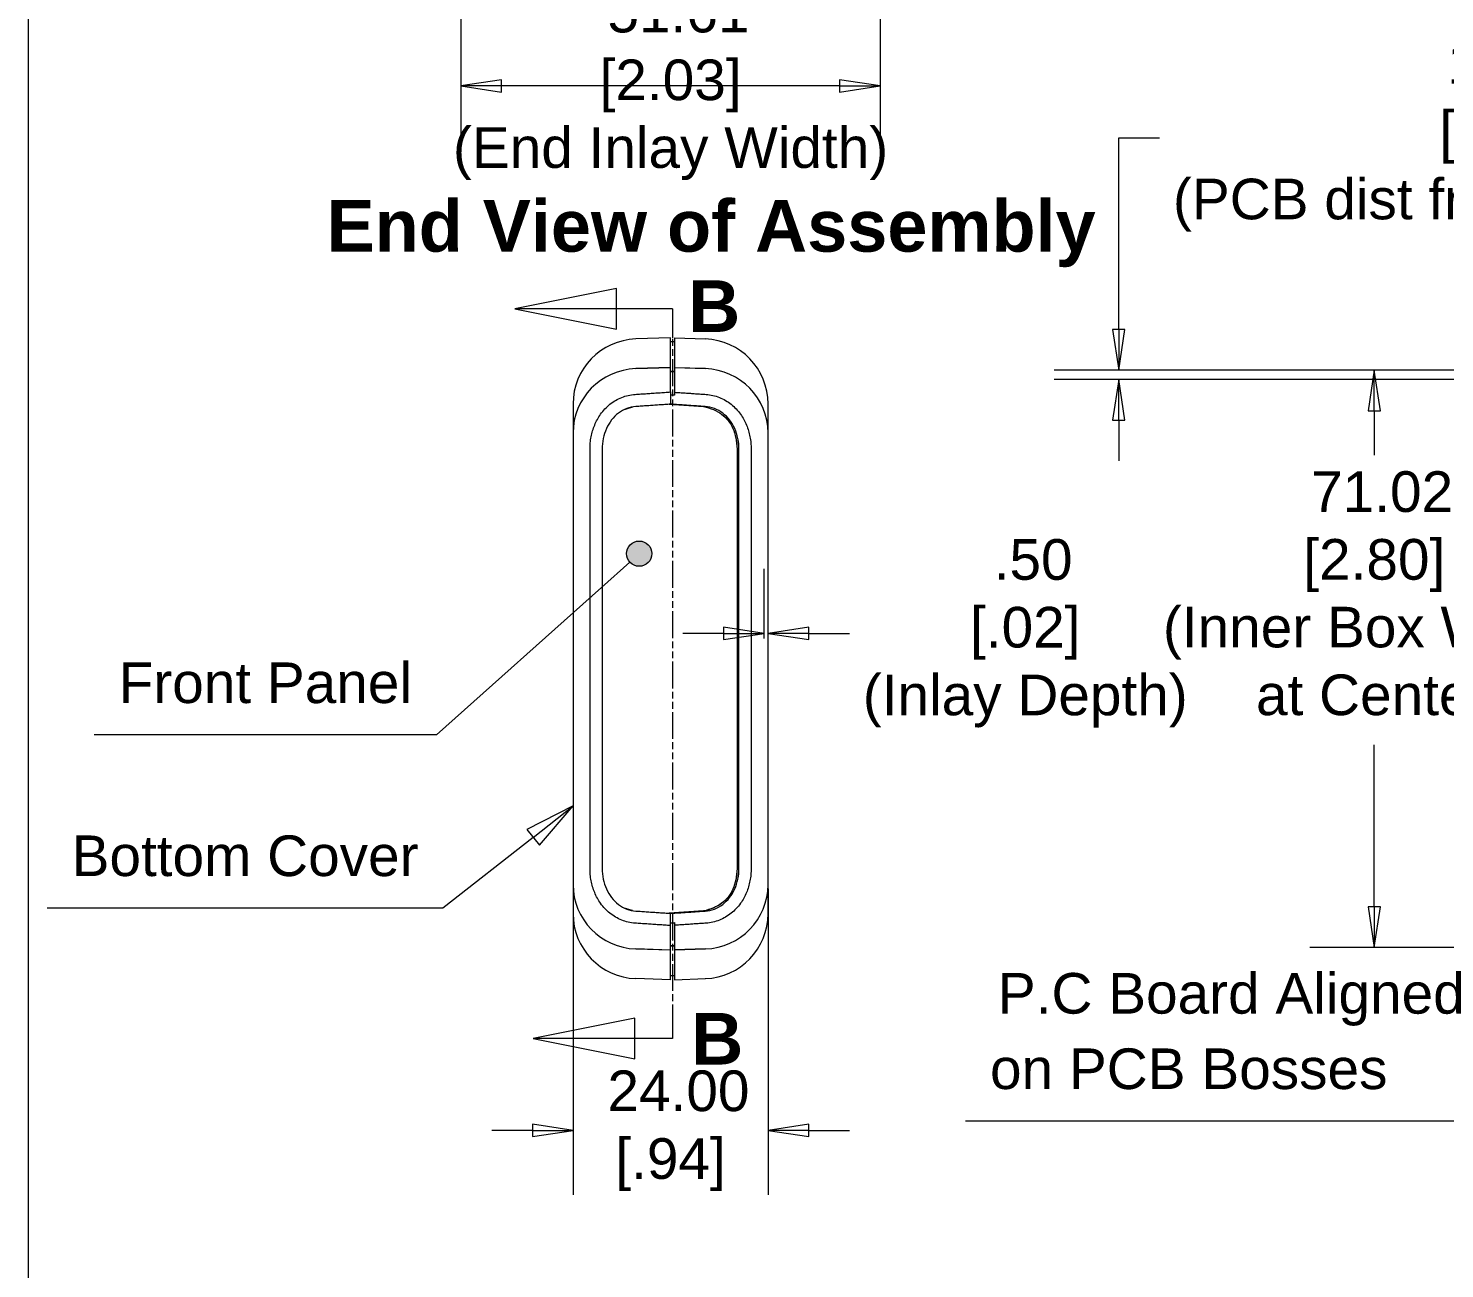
# Model space of a CAD drawing. Header units: millimetres. Extents: x -178 to 574, y 16 to 415.
# Drawn here: x 18.2 to 157.7, y 152.1 to 274.2 of the extents above; entities that cross this region are included whole.
import ezdxf

# ---------------------------------------------------------------- set-up
doc = ezdxf.new("R2010")
doc.units = ezdxf.units.MM
doc.header["$LTSCALE"] = 2
doc.linetypes.add('DOUBLE_DASH_CHAIN', pattern=[1.2403, 0.6614, -0.0827, 0.1654, -0.0827, 0.1654, -0.0827])
for name, color, linetype, lineweight in [('Dimension (ANSI)', 7, 'Continuous', 9), ('Section Line (ANSI)', 7, 'DOUBLE_DASH_CHAIN', 9), ('Sketch Geometry (ANSI)', 7, 'Continuous', 9), ('Symbol (ANSI)', 7, 'Continuous', 9), ('Visible (ANSI)', 7, 'Continuous', 9)]:
    doc.layers.add(name, color=color, linetype=linetype, lineweight=lineweight)
doc.styles.add('Label Text (ANSI)', font='arialbd.ttf')
doc.styles.add('Note Text (ANSI)', font='arial.ttf')
doc.styles.add('Text Style20', font='arial.ttf')
doc.dimstyles.new('Default - mm (ANSI)', dxfattribs={"dimscale": 2, "dimtxt": 2, "dimasz": 2, "dimexe": 3.175, "dimexo": 1, "dimgap": 0.8, "dimtad": 0, "dimtih": 1, "dimtoh": 1, "dimrnd": 1e-08, "dimzin": 4, "dimdsep": 46, "dimtxsty": 'Note Text (ANSI)', "dimblk": 'Filled-1', "dimcen": 0.09, "dimdle": 10, "dimclrd": 256, "dimclre": 256, "dimclrt": 256, "dimadec": 1, "dimazin": 0, "dimtfac": 1.524, "dimtofl": 0, "dimtmove": 0, "dimatfit": 3, "dimfxl": 0, "dimtolj": 1, "dimtzin": 0, "dimlwd": -1, "dimlwe": -1, "dimarcsym": 0})

# ---------------------------------------------------------------- blocks, each defined once
blk = doc.blocks.new('Title Blocks HAMMOND')
at = {"layer": 'Sketch Geometry (ANSI)'}
blk.add_line((9.353, 206.727), (9.353, 9.64), dxfattribs=at)
at = {"layer": 'Symbol (ANSI)', "style": 'Text Style20'}
blk.add_attdef('<TITLE>_001', (224.797, 16.351), '', height=5, dxfattribs=at)
blk = doc.blocks.new('Filled-1')
at = {"color": 0}
for p, q in [((0, 0), (-1, 0.15)), ((-1, 0.15), (-1, -0.15)), ((-1, 0), (0, 0)), ((-1, -0.15), (0, 0))]:
    blk.add_line(p, q, dxfattribs=at)
at = {"color": 0, "flags": 128}
blk.add_lwpolyline([(-1, -0.15), (0, 0), (-1, 0.15), (-1, -0.15)], dxfattribs=at)
at = {"color": 0}
blk.add_solid([(-1, -0.15), (0, 0), (-1, 0.15), (-1, -0.15)], dxfattribs=at)
blk = doc.blocks.new('*D27')
at = {"layer": 'Defpoints', "color": 0, "transparency": 16777216}
for p in [(60.79, 292.1), (102.08, 292.1), (60.79, 268.54)]:
    blk.add_point(p, dxfattribs=at)
at = {"layer": 'Dimension (ANSI)', "transparency": 16777216}
for p, q in [((60.79, 290.1), (60.79, 262.19)), ((102.08, 290.1), (102.08, 262.19)), ((98.08, 268.54), (64.79, 268.54))]:
    blk.add_line(p, q, dxfattribs=at)
at = {"layer": 'Dimension (ANSI)', "transparency": 16777216, "xscale": 4, "yscale": 4, "zscale": 4, "rotation": 180}
blk.add_blockref('Filled-1', (60.79, 268.54), dxfattribs=at)
at = {"layer": 'Dimension (ANSI)', "transparency": 16777216, "xscale": 4, "yscale": 4, "zscale": 4}
blk.add_blockref('Filled-1', (102.08, 268.54), dxfattribs=at)
at = {"layer": 'Dimension (ANSI)', "transparency": 16777216, "insert": (81.44, 268.54), "char_height": 4, "attachment_point": 5, "style": 'Note Text (ANSI)'}
blk.add_mtext('\\A1; 51.61\\P[2.03]{\\P(End Inlay Width)}', dxfattribs=at)
blk = doc.blocks.new('2dTransSection1')
at = {"layer": 'Section Line (ANSI)', "linetype": 'Continuous'}
for p, q in [((38.051, 124.3), (33.051, 123.3)), ((38.051, 122.3), (38.051, 124.3)), ((38.051, 123.3), (33.051, 123.3)), ((33.051, 123.3), (38.051, 122.3)), ((40.819, 123.3), (38.051, 123.3)), ((40.819, 123.3), (40.819, 121.863)), ((40.819, 88.827), (40.819, 87.39)), ((38.964, 88.39), (33.964, 87.39)), ((38.964, 86.39), (38.964, 88.39)), ((38.964, 87.39), (33.964, 87.39)), ((33.964, 87.39), (38.964, 86.39)), ((40.819, 87.39), (38.964, 87.39))]:
    blk.add_line(p, q, dxfattribs=at)
at = {"layer": 'Section Line (ANSI)', "linetype": 'DOUBLE_DASH_CHAIN'}
blk.add_line((40.819, 123.3), (40.819, 87.39), dxfattribs=at)
at = {"layer": 'Section Line (ANSI)', "linetype": 'Continuous', "flags": 128}
for points in [[(38.051, 124.3), (33.051, 123.3), (38.051, 122.3), (38.051, 124.3)], [(38.964, 88.39), (33.964, 87.39), (38.964, 86.39), (38.964, 88.39)]]:
    blk.add_lwpolyline(points, dxfattribs=at)
at = {"layer": 'Section Line (ANSI)'}
for points in [[(38.051, 124.3), (33.051, 123.3), (38.051, 122.3), (38.051, 124.3)], [(38.964, 88.39), (33.964, 87.39), (38.964, 86.39), (38.964, 88.39)]]:
    blk.add_solid(points, dxfattribs=at)
at = {"layer": 'Section Line (ANSI)', "char_height": 2.54, "attachment_point": 7, "style": 'Label Text (ANSI)'}
for insert in [(41.587, 122.165), (41.737, 86.107)]:
    blk.add_mtext('B', dxfattribs=dict(at, insert=insert))
blk = doc.blocks.new('Balloon3')
at = {"layer": 'Symbol (ANSI)'}
h = blk.add_hatch(color=256, dxfattribs=at)
edge = h.paths.add_edge_path(flags=0)
edge.add_arc((39.175, 111.251), 0.622, 0, 360)
for p, q in [((37.318, 109.594), (38.711, 110.837)), ((37.318, 109.594), (29.19, 102.335)), ((29.19, 102.335), (12.349, 102.335))]:
    blk.add_line(p, q, dxfattribs=at)
blk.add_circle((39.175, 111.251), 0.622, dxfattribs=at)
at = {"layer": 'Symbol (ANSI)', "insert": (20.77, 104.883), "char_height": 2, "attachment_point": 5, "style": 'Note Text (ANSI)'}
blk.add_mtext('Front Panel', dxfattribs=at)
blk = doc.blocks.new('Balloon4')
at = {"layer": 'Symbol (ANSI)'}
for p, q in [((35.919, 98.833), (33.645, 97.682)), ((33.953, 97.289), (35.919, 98.833)), ((34.262, 96.896), (35.919, 98.833)), ((33.645, 97.682), (34.262, 96.896)), ((33.953, 97.289), (29.513, 93.8)), ((29.513, 93.8), (10.034, 93.8))]:
    blk.add_line(p, q, dxfattribs=at)
at = {"layer": 'Symbol (ANSI)', "flags": 128}
blk.add_lwpolyline([(34.262, 96.896), (35.919, 98.833), (33.645, 97.682), (34.262, 96.896)], dxfattribs=at)
at = {"layer": 'Symbol (ANSI)'}
blk.add_solid([(34.262, 96.896), (35.919, 98.833), (33.645, 97.682), (34.262, 96.896)], dxfattribs=at)
at = {"layer": 'Symbol (ANSI)', "insert": (19.773, 96.368), "char_height": 2, "attachment_point": 5, "style": 'Note Text (ANSI)'}
blk.add_mtext('Bottom Cover', dxfattribs=at)
blk = doc.blocks.new('*D40')
at = {"layer": 'Defpoints', "color": 0, "transparency": 16777216}
for p in [(71.84, 191.51), (91.04, 191.51), (91.04, 165.73)]:
    blk.add_point(p, dxfattribs=at)
at = {"layer": 'Dimension (ANSI)', "transparency": 16777216}
for p, q in [((71.84, 189.51), (71.84, 159.38)), ((91.04, 189.51), (91.04, 159.38)), ((67.84, 165.73), (63.84, 165.73)), ((95.04, 165.73), (99.04, 165.73))]:
    blk.add_line(p, q, dxfattribs=at)
at = {"layer": 'Dimension (ANSI)', "transparency": 16777216, "xscale": 4, "yscale": 4, "zscale": 4}
blk.add_blockref('Filled-1', (71.84, 165.73), dxfattribs=at)
at = {"layer": 'Dimension (ANSI)', "transparency": 16777216, "xscale": 4, "yscale": 4, "zscale": 4, "rotation": 180}
blk.add_blockref('Filled-1', (91.04, 165.73), dxfattribs=at)
at = {"layer": 'Dimension (ANSI)', "transparency": 16777216, "insert": (81.44, 171.63), "char_height": 4, "attachment_point": 2, "style": 'Note Text (ANSI)'}
blk.add_mtext('\\A1; 24.00\\P[.94]', dxfattribs=at)
blk = doc.blocks.new('*D41')
at = {"layer": 'Defpoints', "color": 0, "transparency": 16777216}
for p in [(90.64, 214.66), (90.64, 212.15), (91.04, 212.15)]:
    blk.add_point(p, dxfattribs=at)
at = {"layer": 'Dimension (ANSI)', "transparency": 16777216}
for p, q in [((90.64, 214.15), (90.64, 221.01)), ((91.04, 214.15), (91.04, 221.01)), ((86.64, 214.66), (82.64, 214.66)), ((95.04, 214.66), (99.04, 214.66))]:
    blk.add_line(p, q, dxfattribs=at)
at = {"layer": 'Dimension (ANSI)', "transparency": 16777216, "xscale": 4, "yscale": 4, "zscale": 4}
blk.add_blockref('Filled-1', (90.64, 214.66), dxfattribs=at)
at = {"layer": 'Dimension (ANSI)', "transparency": 16777216, "xscale": 4, "yscale": 4, "zscale": 4, "rotation": 180}
blk.add_blockref('Filled-1', (91.04, 214.66), dxfattribs=at)
at = {"layer": 'Dimension (ANSI)', "transparency": 16777216, "insert": (116.36, 214.66), "char_height": 4, "attachment_point": 5, "style": 'Note Text (ANSI)'}
blk.add_mtext('\\A1; .50\\P[.02]{\\P(Inlay Depth)}', dxfattribs=at)
blk = doc.blocks.new('Balloon5')
at = {"layer": 'Symbol (ANSI)'}
h = blk.add_hatch(color=256, dxfattribs=at)
edge = h.paths.add_edge_path(flags=0)
edge.add_arc((96.336, 102.012), 0.622, 0, 360)
for p, q in [((94.782, 100.068), (95.947, 101.526)), ((94.782, 100.068), (81.401, 83.318)), ((81.401, 83.318), (55.242, 83.318))]:
    blk.add_line(p, q, dxfattribs=at)
blk.add_circle((96.336, 102.012), 0.622, dxfattribs=at)
at = {"layer": 'Symbol (ANSI)', "char_height": 2, "attachment_point": 5, "style": 'Note Text (ANSI)'}
for s, insert in [('P.C Board Aligned ', (68.321, 89.31)), ('on PCB Bosses', (66.227, 85.886))]:
    blk.add_mtext(s, dxfattribs=dict(at, insert=insert))
blk = doc.blocks.new('*D46')
at = {"layer": 'Defpoints', "color": 0, "transparency": 16777216}
for p in [(218.95, 240.56), (150.72, 183.75), (218.95, 183.75)]:
    blk.add_point(p, dxfattribs=at)
at = {"layer": 'Dimension (ANSI)', "transparency": 16777216}
for p, q in [((216.95, 240.56), (144.37, 240.56)), ((150.72, 236.56), (150.72, 232.21)), ((150.72, 187.75), (150.72, 203.67)), ((216.95, 183.75), (144.37, 183.75))]:
    blk.add_line(p, q, dxfattribs=at)
at = {"layer": 'Dimension (ANSI)', "transparency": 16777216, "xscale": 4, "yscale": 4, "zscale": 4}
for p, rotation in [((150.72, 240.56), 90), ((150.72, 183.75), 270)]:
    blk.add_blockref('Filled-1', p, dxfattribs=dict(at, rotation=rotation))
at = {"layer": 'Dimension (ANSI)', "transparency": 16777216, "insert": (150.72, 230.61), "char_height": 4, "attachment_point": 2, "style": 'Note Text (ANSI)'}
blk.add_mtext('\\A1; 71.02\\P[2.80]{\\P(Inner Box Width\\P at Center)}', dxfattribs=at)
blk = doc.blocks.new('*D48')
at = {"layer": 'Defpoints', "color": 0, "transparency": 16777216}
for p in [(125.56, 240.56), (218.95, 240.56), (216.42, 239.63)]:
    blk.add_point(p, dxfattribs=at)
at = {"layer": 'Dimension (ANSI)', "transparency": 16777216}
for p, q in [((125.56, 244.56), (125.56, 263.45)), ((125.56, 263.45), (129.56, 263.45)), ((216.95, 240.56), (119.21, 240.56)), ((214.42, 239.63), (119.21, 239.63)), ((125.56, 235.63), (125.56, 231.63))]:
    blk.add_line(p, q, dxfattribs=at)
at = {"layer": 'Dimension (ANSI)', "transparency": 16777216, "xscale": 4, "yscale": 4, "zscale": 4}
for p, rotation in [((125.56, 240.56), 270), ((125.56, 239.63), 90)]:
    blk.add_blockref('Filled-1', p, dxfattribs=dict(at, rotation=rotation))
at = {"layer": 'Dimension (ANSI)', "transparency": 16777216, "insert": (162.57, 272.75), "char_height": 4, "attachment_point": 2, "style": 'Note Text (ANSI)'}
blk.add_mtext('\\A1; 1.16\\P[.05]{\\P(PCB dist from inner wall)}', dxfattribs=at)

msp = doc.modelspace()

# ---------------------------------------------------------------- linework, layer by layer
at = {"layer": 'Visible (ANSI)'}
for p, q in [((81.4386, 243.7544), (78.0152, 243.6349)), ((81.4386, 240.8318), (81.4386, 243.7544)), ((81.8386, 243.3544), (81.4386, 243.3544)), ((81.8386, 243.7405), (84.862, 243.6349)), ((81.8386, 243.7405), (81.8386, 240.818)), ((78.0152, 240.7134), (81.4386, 240.8318)), ((81.4386, 240.8167), (78.0152, 240.7134)), ((81.4386, 240.8167), (81.4386, 240.8318)), ((81.4386, 238.4168), (81.4386, 240.8167)), ((81.8386, 240.4358), (81.4386, 240.4358)), ((81.4386, 240.4208), (81.8386, 240.4228)), ((81.4386, 240.4208), (81.8386, 240.4208)), ((81.8386, 240.818), (84.862, 240.7134)), ((81.8386, 240.818), (81.8386, 240.8047)), ((81.8386, 240.8047), (81.8386, 238.39)), ((84.862, 240.7134), (81.8386, 240.8047)), ((71.8386, 237.2388), (71.8386, 234.3813)), ((71.8386, 237.2388), (71.8386, 234.3813)), ((81.2956, 237.2045), (84.671, 236.9757)), ((81.3475, 237.208), (84.6719, 236.9826)), ((81.4386, 238.4168), (81.4386, 237.2141)), ((81.4386, 238.1409), (81.8386, 238.1409)), ((81.8386, 238.1157), (81.4386, 238.1321)), ((81.8386, 238.39), (81.8386, 238.1157)), ((91.0386, 234.3813), (91.0386, 237.2388)), ((91.0386, 234.3813), (91.0386, 237.2388)), ((84.6719, 236.9826), (84.671, 236.9757)), ((71.8386, 234.3813), (71.8386, 232.7982)), ((91.0386, 232.7982), (91.0386, 234.3813)), ((71.8386, 232.7982), (71.8386, 191.5107)), ((73.5073, 191.5107), (73.5073, 232.7982)), ((74.7073, 232.7982), (74.7073, 191.5107)), ((87.9899, 232.7982), (87.9829, 232.798)), ((87.9829, 232.798), (87.9829, 191.5108)), ((87.9899, 232.7982), (87.9899, 191.5106)), ((88.1699, 191.5107), (88.1699, 232.7982)), ((89.3699, 232.7982), (89.3699, 191.5107)), ((91.0386, 191.5107), (91.0386, 232.7982)), ((71.8386, 191.5107), (71.8386, 189.9276)), ((87.9899, 191.5106), (87.9829, 191.5108)), ((91.0386, 189.9276), (91.0386, 191.5107)), ((71.8386, 189.9276), (71.8386, 187.0701)), ((71.8386, 189.9276), (71.8386, 187.0701)), ((91.0386, 187.0701), (91.0386, 189.9276)), ((91.0386, 187.0701), (91.0386, 189.9276)), ((84.671, 187.3331), (81.2968, 187.1043)), ((84.6719, 187.3261), (81.3487, 187.1008)), ((81.4386, 185.8921), (81.4386, 187.0948)), ((84.6719, 187.3261), (84.671, 187.3331)), ((81.4386, 186.175), (81.8386, 186.1879)), ((81.4386, 186.168), (81.8386, 186.168)), ((81.4386, 183.4922), (81.4386, 185.8921)), ((81.8386, 186.1879), (81.8386, 185.9189)), ((81.8386, 185.9189), (81.8386, 183.5042)), ((78.0152, 183.5955), (81.4386, 183.4922)), ((81.4386, 183.4771), (78.0152, 183.5955)), ((81.8386, 183.8861), (81.4386, 183.8881)), ((81.4386, 183.8881), (81.8386, 183.8881)), ((81.4386, 183.8869), (81.6674, 183.8869)), ((81.4386, 183.4771), (81.4386, 183.4922)), ((81.4386, 180.5544), (81.4386, 183.4771)), ((81.8386, 183.5042), (84.862, 183.5955)), ((84.862, 183.5955), (81.8386, 183.4909)), ((81.8386, 183.5042), (81.8386, 183.4909)), ((81.8386, 183.4909), (81.8386, 180.5684)), ((81.4386, 180.5544), (78.0152, 180.674)), ((81.4386, 180.9684), (81.8386, 180.9684)), ((81.8386, 180.5684), (84.862, 180.674))]:
    msp.add_line(p, q, dxfattribs=at)
at = {"layer": 'Visible (ANSI)', "flags": 128}
for points in [[(74.5509, 236.2235), (74.6511, 236.3595), (74.7559, 236.4922), (74.8652, 236.6214), (74.979, 236.7469), (75.0969, 236.8682), (75.2188, 236.9851), (75.3446, 237.0975), (75.4741, 237.2051), (75.6074, 237.308), (75.7442, 237.4059), (75.8846, 237.4988), (76.0285, 237.5865), (76.1757, 237.6689), (76.3262, 237.7458), (76.4795, 237.817), (76.6351, 237.8822), (76.7928, 237.9413), (76.9524, 237.9943), (77.1139, 238.0411), (77.277, 238.0816), (77.4417, 238.1158), (77.6077, 238.1436), (77.7749, 238.165), (77.9431, 238.1799)], [(77.9431, 238.1799), (78.0888, 238.1898), (78.2344, 238.1998), (78.3801, 238.2098), (78.5257, 238.2198), (78.6714, 238.2297), (78.817, 238.2396), (78.9627, 238.2496), (79.1084, 238.2595), (79.254, 238.2694), (79.3997, 238.2793), (79.5453, 238.2892), (79.691, 238.2991), (79.8367, 238.3089), (79.9823, 238.3188), (80.128, 238.3286), (80.2736, 238.3385), (80.4193, 238.3483), (80.5649, 238.3581), (80.7105, 238.3679), (80.8562, 238.3777), (81.0018, 238.3875), (81.1474, 238.3973), (81.293, 238.407), (81.4386, 238.4168)], [(81.4386, 237.2141), (81.2964, 237.2046), (81.1542, 237.195), (81.012, 237.1855), (80.8698, 237.1759), (80.7276, 237.1664), (80.5854, 237.1568), (80.4432, 237.1472), (80.301, 237.1376), (80.1588, 237.128), (80.0165, 237.1184), (79.8743, 237.1087), (79.7321, 237.0991), (79.5898, 237.0895), (79.4476, 237.0798), (79.3053, 237.0701), (79.1631, 237.0604), (79.0209, 237.0508), (78.8786, 237.0411), (78.7364, 237.0314), (78.5942, 237.0216), (78.4519, 237.0119), (78.3097, 237.0022), (78.1675, 236.9924), (78.0253, 236.9827)], [(84.8519, 236.9827), (84.7097, 236.9924), (84.5675, 237.0022), (84.4253, 237.0119), (84.283, 237.0216), (84.1408, 237.0314), (83.9986, 237.0411), (83.8563, 237.0508), (83.7141, 237.0604), (83.5719, 237.0701), (83.4296, 237.0798), (83.2874, 237.0895), (83.1451, 237.0991), (83.0029, 237.1087), (82.8607, 237.1184), (82.7185, 237.128), (82.5762, 237.1376), (82.434, 237.1472), (82.2918, 237.1568), (82.1496, 237.1664), (82.0074, 237.1759), (81.8652, 237.1855), (81.723, 237.195), (81.5808, 237.2046), (81.4386, 237.2141)], [(81.8386, 238.39), (81.9676, 238.3813), (82.0965, 238.3726), (82.2255, 238.364), (82.3544, 238.3553), (82.4834, 238.3466), (82.6124, 238.3379), (82.7414, 238.3292), (82.8703, 238.3205), (82.9993, 238.3117), (83.1283, 238.303), (83.2573, 238.2942), (83.3863, 238.2855), (83.5153, 238.2767), (83.6443, 238.268), (83.7733, 238.2592), (83.9022, 238.2504), (84.0312, 238.2416), (84.1602, 238.2328), (84.2892, 238.224), (84.4182, 238.2152), (84.5472, 238.2064), (84.6761, 238.1975), (84.8051, 238.1887), (84.9341, 238.1799)], [(84.9341, 238.1799), (85.1023, 238.165), (85.2697, 238.1436), (85.436, 238.1157), (85.6011, 238.0814), (85.7648, 238.0407), (85.927, 237.9936), (86.0873, 237.9403), (86.2453, 237.8809), (86.4008, 237.8156), (86.5537, 237.7445), (86.7039, 237.6675), (86.8513, 237.585), (86.9955, 237.4969), (87.136, 237.4038), (87.2728, 237.3058), (87.4058, 237.2029), (87.535, 237.0954), (87.6603, 236.9834), (87.7816, 236.867), (87.8988, 236.7463), (88.012, 236.6214), (88.121, 236.4926), (88.2258, 236.3599), (88.3263, 236.2235)], [(73.5073, 232.7982), (73.5091, 232.95), (73.5144, 233.1017), (73.5233, 233.2533), (73.5358, 233.4046), (73.5518, 233.5557), (73.5714, 233.7063), (73.5947, 233.8563), (73.6215, 234.0057), (73.6519, 234.1543), (73.686, 234.3021), (73.7238, 234.449), (73.7652, 234.5949), (73.8103, 234.7398), (73.8591, 234.8834), (73.9117, 235.0256), (73.968, 235.1665), (74.028, 235.3058), (74.0917, 235.4432), (74.1591, 235.5787), (74.2302, 235.7122), (74.3049, 235.8435), (74.3832, 235.9725), (74.4653, 236.0992), (74.5509, 236.2235)], [(78.0253, 236.9827), (77.7958, 236.9584), (77.5691, 236.9173), (77.3457, 236.8597), (77.1264, 236.7857), (76.9119, 236.6955), (76.7033, 236.5897), (76.5019, 236.4689), (76.3085, 236.3338), (76.1239, 236.1849), (75.9483, 236.0223), (75.7824, 235.8471), (75.6272, 235.6602), (75.4832, 235.4624), (75.3507, 235.2542), (75.23, 235.0365), (75.1213, 234.8102), (75.0248, 234.5762), (74.9408, 234.3352), (74.8696, 234.0884), (74.8113, 233.8365), (74.7658, 233.5805), (74.7333, 233.3214), (74.7138, 233.0602), (74.7073, 232.7982)], [(76.9593, 236.7203), (76.9877, 236.7313), (77.0163, 236.7421), (77.045, 236.7527), (77.0739, 236.7632), (77.103, 236.7735), (77.1323, 236.7837), (77.1617, 236.7937), (77.1913, 236.8035), (77.221, 236.8132), (77.2509, 236.8228), (77.281, 236.8322), (77.3112, 236.8414), (77.3415, 236.8505), (77.372, 236.8595), (77.4027, 236.8683), (77.4335, 236.8769), (77.4644, 236.8854), (77.4955, 236.8937), (77.5267, 236.9019), (77.558, 236.9099), (77.5895, 236.9178), (77.6211, 236.9256), (77.6528, 236.9331), (77.6847, 236.9406)], [(77.1663, 236.8004), (77.1794, 236.8049), (77.1926, 236.8093), (77.2058, 236.8137), (77.219, 236.8181), (77.2323, 236.8224), (77.2456, 236.8267), (77.2589, 236.831), (77.2723, 236.8352), (77.2857, 236.8394), (77.2991, 236.8436), (77.3126, 236.8478), (77.3261, 236.8519), (77.3396, 236.856), (77.3532, 236.86), (77.3668, 236.8641), (77.3804, 236.8681), (77.3941, 236.872), (77.4078, 236.876), (77.4215, 236.8799), (77.4353, 236.8838), (77.4491, 236.8876), (77.4629, 236.8915), (77.4768, 236.8952), (77.4906, 236.899)], [(84.671, 236.9757), (84.9315, 236.9172), (85.1833, 236.8488), (85.4252, 236.7703), (85.6561, 236.6814), (85.8754, 236.5821), (86.0832, 236.4725), (86.2799, 236.3527), (86.4658, 236.2231), (86.641, 236.0836), (86.8057, 235.9343), (86.9597, 235.7753), (87.1032, 235.6064), (87.236, 235.4276), (87.3581, 235.239), (87.4697, 235.0405), (87.5705, 234.8321), (87.6607, 234.6137), (87.7401, 234.3854), (87.8085, 234.1467), (87.8658, 233.8974), (87.9118, 233.6373), (87.9462, 233.3663), (87.9696, 233.0858), (87.9829, 232.798)], [(84.6719, 236.9826), (84.9344, 236.9234), (85.1861, 236.8541), (85.427, 236.7749), (85.6571, 236.6857), (85.8764, 236.5864), (86.0849, 236.4771), (86.2826, 236.3578), (86.4694, 236.2285), (86.6455, 236.0892), (86.8108, 235.9399), (86.9652, 235.7806), (87.1089, 235.6112), (87.2417, 235.4319), (87.3638, 235.2425), (87.475, 235.0431), (87.5754, 234.8337), (87.6651, 234.6143), (87.7439, 234.3849), (87.8119, 234.1455), (87.8691, 233.896), (87.9155, 233.6366), (87.9511, 233.3671), (87.9759, 233.0876), (87.9899, 232.7982)], [(88.1699, 232.7982), (88.1634, 233.06), (88.1439, 233.321), (88.1114, 233.5803), (88.0659, 233.8365), (88.0075, 234.0887), (87.9363, 234.3356), (87.8525, 234.5765), (87.7562, 234.8103), (87.6476, 235.0363), (87.5268, 235.2538), (87.3942, 235.462), (87.2502, 235.66), (87.0952, 235.8467), (86.9298, 236.0215), (86.7545, 236.1836), (86.5701, 236.3325), (86.3771, 236.4677), (86.1761, 236.5885), (85.968, 236.6944), (85.7532, 236.7848), (85.5331, 236.8592), (85.3088, 236.9171), (85.0816, 236.9583), (84.8519, 236.9827)], [(88.3263, 236.2235), (88.4122, 236.0989), (88.4943, 235.972), (88.5727, 235.8428), (88.6474, 235.7115), (88.7184, 235.5781), (88.7857, 235.4428), (88.8492, 235.3057), (88.9091, 235.1668), (88.9653, 235.0263), (89.0178, 234.8842), (89.0666, 234.7407), (89.1117, 234.5959), (89.1532, 234.4499), (89.191, 234.3028), (89.2251, 234.1548), (89.2556, 234.006), (89.2825, 233.8564), (89.3058, 233.7062), (89.3254, 233.5555), (89.3414, 233.4044), (89.3539, 233.253), (89.3628, 233.1015), (89.3681, 232.9498), (89.3699, 232.7982)], [(74.5509, 188.0854), (74.4651, 188.21), (74.3829, 188.3369), (74.3045, 188.4661), (74.2298, 188.5974), (74.1588, 188.7308), (74.0915, 188.8661), (74.028, 189.0032), (73.9681, 189.1421), (73.9119, 189.2826), (73.8594, 189.4247), (73.8106, 189.5682), (73.7655, 189.713), (73.724, 189.859), (73.6862, 190.0061), (73.6521, 190.1541), (73.6216, 190.3029), (73.5947, 190.4525), (73.5714, 190.6027), (73.5518, 190.7534), (73.5358, 190.9045), (73.5233, 191.0559), (73.5144, 191.2074), (73.5091, 191.3591), (73.5073, 191.5107)], [(74.7073, 191.5107), (74.7138, 191.2489), (74.7333, 190.9879), (74.7658, 190.7286), (74.8113, 190.4724), (74.8697, 190.2202), (74.9409, 189.9733), (75.0247, 189.7324), (75.121, 189.4986), (75.2296, 189.2726), (75.3504, 189.0551), (75.483, 188.8469), (75.627, 188.6489), (75.782, 188.4622), (75.9474, 188.2874), (76.1227, 188.1253), (76.3071, 187.9764), (76.5001, 187.8412), (76.7011, 187.7204), (76.9093, 187.6145), (77.124, 187.5241), (77.3441, 187.4497), (77.5684, 187.3918), (77.7957, 187.3506), (78.0253, 187.3262)], [(87.9829, 191.5108), (87.9696, 191.2228), (87.946, 190.9425), (87.9113, 190.6718), (87.865, 190.412), (87.8074, 190.1631), (87.7387, 189.9247), (87.6592, 189.6965), (87.5691, 189.478), (87.4685, 189.2694), (87.3573, 189.0705), (87.2356, 188.8815), (87.1033, 188.7023), (86.9603, 188.533), (86.8066, 188.3735), (86.6423, 188.224), (86.4671, 188.0844), (86.2812, 187.9549), (86.0843, 187.8353), (85.8761, 187.726), (85.6566, 187.6269), (85.4255, 187.5382), (85.1834, 187.4598), (84.9316, 187.3915), (84.671, 187.3331)], [(87.9899, 191.5106), (87.9759, 191.2211), (87.9511, 190.9416), (87.9156, 190.6721), (87.8692, 190.4126), (87.812, 190.1632), (87.744, 189.9238), (87.6652, 189.6943), (87.5756, 189.4749), (87.4751, 189.2655), (87.3639, 189.0661), (87.2419, 188.8768), (87.109, 188.6974), (86.9654, 188.5281), (86.8109, 188.3687), (86.6457, 188.2194), (86.4696, 188.0801), (86.2827, 187.9508), (86.085, 187.8315), (85.8765, 187.7223), (85.6572, 187.623), (85.4271, 187.5338), (85.1862, 187.4546), (84.9345, 187.3853), (84.6719, 187.3261)], [(84.8519, 187.3262), (85.0814, 187.3505), (85.3082, 187.3916), (85.5315, 187.4492), (85.7508, 187.5232), (85.9654, 187.6134), (86.1739, 187.7192), (86.3753, 187.84), (86.5687, 187.9751), (86.7533, 188.124), (86.9289, 188.2866), (87.0948, 188.4618), (87.2501, 188.6487), (87.394, 188.8465), (87.5265, 189.0547), (87.6472, 189.2724), (87.7559, 189.4987), (87.8524, 189.7327), (87.9364, 189.9737), (88.0076, 190.2205), (88.0659, 190.4724), (88.1114, 190.7284), (88.1439, 190.9875), (88.1634, 191.2487), (88.1699, 191.5107)], [(89.3699, 191.5107), (89.3681, 191.3589), (89.3628, 191.2072), (89.3539, 191.0556), (89.3414, 190.9043), (89.3254, 190.7532), (89.3058, 190.6026), (89.2825, 190.4526), (89.2557, 190.3032), (89.2253, 190.1546), (89.1912, 190.0068), (89.1534, 189.8599), (89.112, 189.714), (89.0669, 189.5691), (89.0181, 189.4255), (88.9655, 189.2833), (88.9092, 189.1424), (88.8492, 189.0031), (88.7855, 188.8657), (88.7181, 188.7302), (88.647, 188.5967), (88.5723, 188.4654), (88.494, 188.3364), (88.4119, 188.2097), (88.3263, 188.0854)], [(77.9431, 186.129), (77.7749, 186.1439), (77.6075, 186.1653), (77.4412, 186.1932), (77.2761, 186.2275), (77.1124, 186.2682), (76.9502, 186.3153), (76.7899, 186.3686), (76.6319, 186.428), (76.4764, 186.4933), (76.3235, 186.5644), (76.1733, 186.6414), (76.0259, 186.7239), (75.8817, 186.812), (75.7412, 186.9051), (75.6044, 187.0031), (75.4714, 187.106), (75.3422, 187.2135), (75.2169, 187.3255), (75.0956, 187.4419), (74.9784, 187.5626), (74.8652, 187.6875), (74.7562, 187.8163), (74.6514, 187.949), (74.5509, 188.0854)], [(77.6759, 187.3699), (77.646, 187.3769), (77.6162, 187.384), (77.5865, 187.3913), (77.557, 187.3986), (77.5275, 187.4061), (77.4982, 187.4138), (77.469, 187.4216), (77.4399, 187.4295), (77.411, 187.4375), (77.3822, 187.4457), (77.3535, 187.454), (77.3249, 187.4625), (77.2965, 187.4711), (77.2682, 187.4798), (77.24, 187.4887), (77.212, 187.4977), (77.1841, 187.5068), (77.1563, 187.5161), (77.1287, 187.5255), (77.1013, 187.535), (77.074, 187.5447), (77.0468, 187.5545), (77.0198, 187.5645), (76.9929, 187.5746)], [(77.4496, 187.4203), (77.4404, 187.4229), (77.4311, 187.4254), (77.4219, 187.428), (77.4127, 187.4306), (77.4035, 187.4332), (77.3943, 187.4359), (77.3851, 187.4385), (77.376, 187.4412), (77.3668, 187.4439), (77.3577, 187.4465), (77.3486, 187.4492), (77.3395, 187.452), (77.3304, 187.4547), (77.3214, 187.4574), (77.3123, 187.4602), (77.3033, 187.463), (77.2942, 187.4657), (77.2852, 187.4685), (77.2762, 187.4713), (77.2673, 187.4742), (77.2583, 187.477), (77.2493, 187.4798), (77.2404, 187.4827), (77.2315, 187.4856)], [(78.0253, 187.3262), (78.1675, 187.3165), (78.3097, 187.3067), (78.4519, 187.297), (78.5942, 187.2873), (78.7364, 187.2775), (78.8786, 187.2678), (79.0209, 187.2581), (79.1631, 187.2485), (79.3053, 187.2388), (79.4476, 187.2291), (79.5898, 187.2194), (79.7321, 187.2098), (79.8743, 187.2002), (80.0165, 187.1905), (80.1588, 187.1809), (80.301, 187.1713), (80.4432, 187.1617), (80.5854, 187.1521), (80.7276, 187.1425), (80.8698, 187.133), (81.012, 187.1234), (81.1542, 187.1139), (81.2964, 187.1043), (81.4386, 187.0948)], [(81.4386, 187.0948), (81.5808, 187.1043), (81.723, 187.1139), (81.8652, 187.1234), (82.0074, 187.133), (82.1496, 187.1425), (82.2918, 187.1521), (82.434, 187.1617), (82.5762, 187.1713), (82.7185, 187.1809), (82.8607, 187.1905), (83.0029, 187.2002), (83.1452, 187.2098), (83.2874, 187.2194), (83.4296, 187.2291), (83.5719, 187.2388), (83.7141, 187.2485), (83.8563, 187.2581), (83.9986, 187.2678), (84.1408, 187.2775), (84.283, 187.2873), (84.4253, 187.297), (84.5675, 187.3067), (84.7097, 187.3165), (84.8519, 187.3262)], [(88.3263, 188.0854), (88.2261, 187.9494), (88.1213, 187.8167), (88.012, 187.6875), (87.8982, 187.562), (87.7803, 187.4407), (87.6584, 187.3238), (87.5326, 187.2114), (87.4031, 187.1038), (87.2698, 187.0009), (87.133, 186.903), (86.9926, 186.8101), (86.8487, 186.7224), (86.7015, 186.64), (86.551, 186.5631), (86.3977, 186.4919), (86.2421, 186.4267), (86.0844, 186.3676), (85.9248, 186.3146), (85.7633, 186.2678), (85.6002, 186.2273), (85.4355, 186.1931), (85.2695, 186.1653), (85.1023, 186.1439), (84.9341, 186.129)], [(81.4386, 185.8921), (81.293, 185.9019), (81.1474, 185.9116), (81.0018, 185.9214), (80.8562, 185.9312), (80.7105, 185.941), (80.5649, 185.9508), (80.4193, 185.9606), (80.2736, 185.9704), (80.128, 185.9803), (79.9823, 185.9901), (79.8367, 186), (79.691, 186.0098), (79.5453, 186.0197), (79.3997, 186.0296), (79.254, 186.0395), (79.1084, 186.0494), (78.9627, 186.0593), (78.817, 186.0693), (78.6714, 186.0792), (78.5257, 186.0891), (78.3801, 186.0991), (78.2344, 186.1091), (78.0888, 186.1191), (77.9431, 186.129)], [(84.9341, 186.129), (84.8051, 186.1202), (84.6761, 186.1114), (84.5472, 186.1025), (84.4182, 186.0937), (84.2892, 186.0849), (84.1602, 186.0761), (84.0312, 186.0673), (83.9022, 186.0585), (83.7733, 186.0497), (83.6443, 186.0409), (83.5153, 186.0322), (83.3863, 186.0234), (83.2573, 186.0146), (83.1283, 186.0059), (82.9993, 185.9972), (82.8703, 185.9884), (82.7414, 185.9797), (82.6124, 185.971), (82.4834, 185.9623), (82.3544, 185.9536), (82.2255, 185.9449), (82.0965, 185.9363), (81.9676, 185.9276), (81.8386, 185.9189)]]:
    msp.add_lwpolyline(points, dxfattribs=at)
at = {"layer": 'Visible (ANSI)'}
for centre, start, end in [((78.2386, 237.2388), 92, 180), ((84.6386, 237.2388), 0, 88), ((78.2386, 187.0701), 180, 268), ((84.6386, 187.0701), 272, 0)]:
    msp.add_arc(centre, 6.4, start, end, dxfattribs=at)
for centre, major_axis, start_param, end_param in [((78.2386, 234.3813), (-6.4, 0), 4.74729557, 6.28318531), ((78.2386, 234.3813), (-6.4, 0), 4.74729557, 6.28318531), ((84.6386, 234.3813), (6.4, 0), 0, 1.53588974), ((84.6386, 234.3813), (6.4, 0), 0, 1.53588974), ((78.2386, 189.9276), (-6.4, 0), 0, 1.53588974), ((78.2386, 189.9276), (-6.4, 0), 0, 1.53588974), ((84.6386, 189.9276), (6.4, 0), 4.74729557, 6.28318531), ((84.6386, 189.9276), (6.4, 0), 4.74729557, 6.28318531)]:
    msp.add_ellipse(centre, major_axis=major_axis, ratio=0.99000382, start_param=start_param, end_param=end_param, dxfattribs=at)

# ---------------------------------------------------------------- block references
at = {"xscale": 2, "yscale": 2, "zscale": 2}
msp.add_blockref('Title Blocks HAMMOND', (-0.4977, 0.025), dxfattribs=at)
at = {"layer": 'Section Line (ANSI)', "xscale": 2, "yscale": 2, "zscale": 2}
msp.add_blockref('2dTransSection1', (0, 0), dxfattribs=at)
at = {"layer": 'Symbol (ANSI)', "xscale": 2, "yscale": 2, "zscale": 2}
for name in ['Balloon3', 'Balloon5', 'Balloon4']:
    msp.add_blockref(name, (0, 0), dxfattribs=at)

# ---------------------------------------------------------------- texts
at = {"layer": 'Symbol (ANSI)', "insert": (85.4334, 257.308), "char_height": 5.08, "width": 89.960242, "attachment_point": 2, "style": 'Label Text (ANSI)'}
msp.add_mtext('{\\fArial|b1|i0;End View of Assembly}', dxfattribs=at)

# ---------------------------------------------------------------- dimensions: what is measured, and where the dimension line sits
at = {"layer": 'Dimension (ANSI)'}
for base, p1, p2, angle, text, override, picture, middle in [((60.7948, 268.5375), (102.0824, 292.0997), (60.7948, 292.0997), 180, ' <>\\X[2.03]{\\P(End Inlay Width)}', {"dimgap": 0.8, "dimtih": 0, "dimtoh": 0, "dimdec": 2, "dimlfac": 1.25, "dimpost": '\\X', "dimtol": 0, "dimlim": 0, "dimtp": 0, "dimtm": 0, "dimtdec": 2, "dimatfit": 1}, '*D27', (81.4386, 268.5375)), ((125.564, 240.5614), (216.4179, 239.6342), (218.948, 240.5614), 90, ' <>\\X[.05]{\\P(PCB dist from inner wall)}', {"dimgap": 0.8, "dimdec": 2, "dimlfac": 1.25, "dimpost": '\\X', "dimtol": 0, "dimlim": 0, "dimtp": 0, "dimtm": 0, "dimtdec": 2, "dimatfit": 1, "dimtvp": -0.333333}, '*D48', (162.5664, 263.447)), ((150.7226, 183.7475), (218.948, 240.5614), (218.948, 183.7475), 90, ' <>\\X[2.80]{\\P(Inner Box Width\\P at Center)}', {"dimgap": 0.8, "dimdec": 2, "dimlfac": 1.25, "dimpost": '\\X', "dimtol": 0, "dimlim": 0, "dimtp": 0, "dimtm": 0, "dimtdec": 2, "dimatfit": 1, "dimtvp": -0.375}, '*D46', (150.7226, 217.942))]:
    dim = msp.add_linear_dim(base=base, p1=p1, p2=p2, angle=angle, text=text, dimstyle='Default - mm (ANSI)', override=override, dxfattribs=at)
    dim.commit()
    dim.dimension.update_dxf_attribs({"geometry": picture, "text_midpoint": middle, "dimtype": 160})
for base, p1, p2, text, override, picture, middle in [((90.6386, 214.6568), (91.0386, 212.1544), (90.6386, 212.1544), ' <>\\X[.02]{\\P(Inlay Depth)}', {"dimgap": 0.8, "dimdec": 2, "dimlfac": 1.25, "dimpost": '\\X', "dimtol": 0, "dimlim": 0, "dimtp": 0, "dimtm": 0, "dimtdec": 2, "dimatfit": 1}, '*D41', (116.363, 214.6568)), ((91.0386, 165.7297), (71.8386, 191.5107), (91.0386, 191.5107), ' <>\\X[.94]', {"dimgap": 0.8, "dimtih": 0, "dimtoh": 0, "dimdec": 2, "dimlfac": 1.25, "dimpost": '\\X', "dimtol": 0, "dimlim": 0, "dimtp": 0, "dimtm": 0, "dimtdec": 2, "dimatfit": 1, "dimtvp": -0.25}, '*D40', (81.4386, 165.7297))]:
    dim = msp.add_linear_dim(base=base, p1=p1, p2=p2, text=text, dimstyle='Default - mm (ANSI)', override=override, dxfattribs=at)
    dim.commit()
    dim.dimension.update_dxf_attribs({"geometry": picture, "text_midpoint": middle, "dimtype": 160})

doc.saveas('drawing.dxf')
